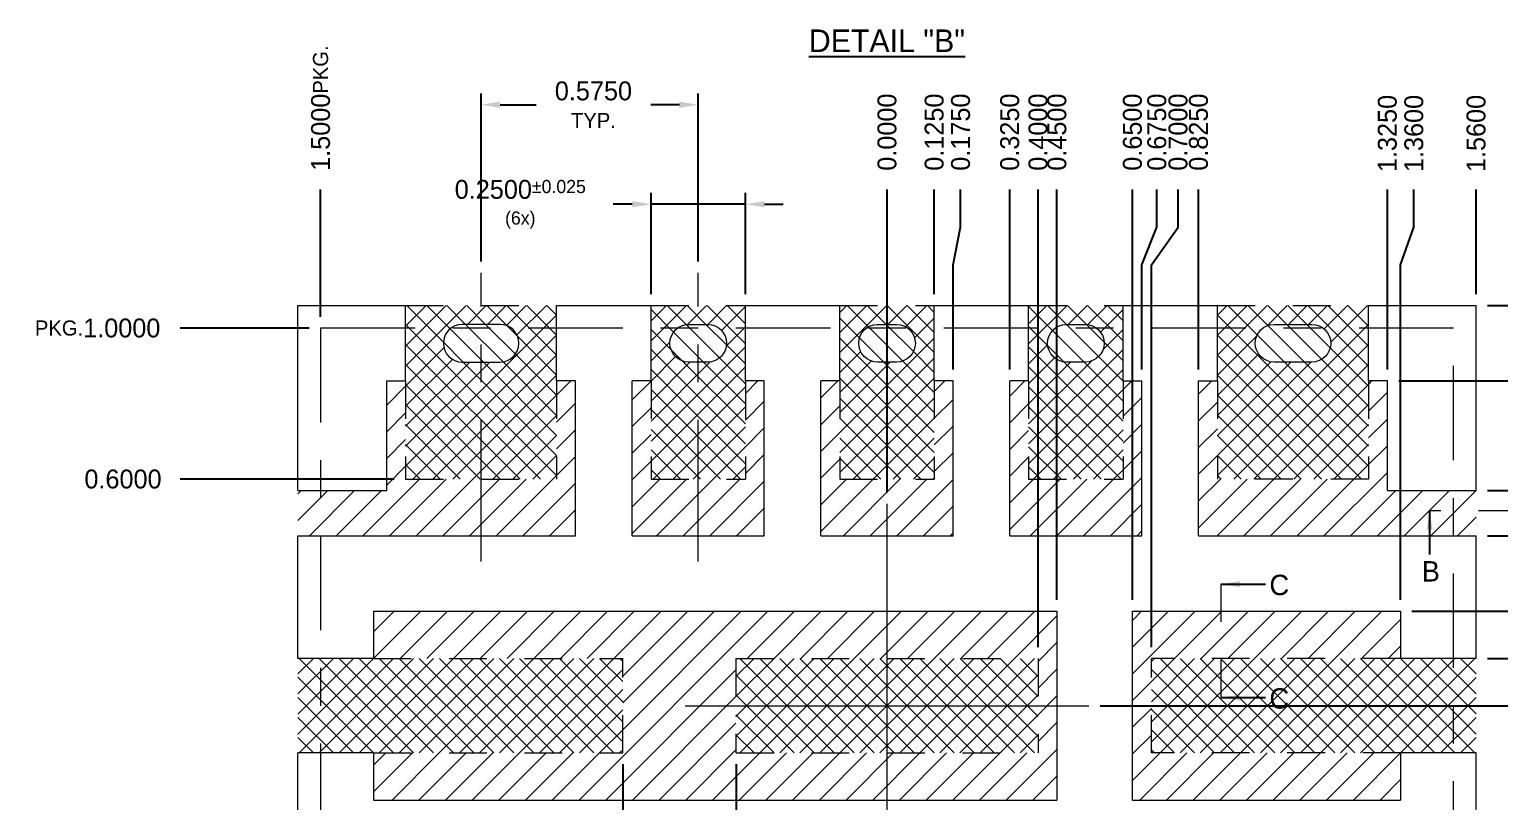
# Model space of a CAD drawing. Extents: x -2.3 to 3.67, y -2.5 to 1.79.
# Drawn here: x -2.271 to 1.622, y -0.254 to 1.791 of the extents above; entities that cross this region are included whole.
import ezdxf

# ---------------------------------------------------------------- set-up
doc = ezdxf.new("R2010")
doc.units = 0
doc.header["$MEASUREMENT"] = 0
doc.linetypes.add('CENTER', pattern=[2, 1.25, -0.25, 0.25, -0.25])
doc.linetypes.add('HIDDEN', pattern=[0.375, 0.25, -0.125])
for name, color, linetype, lineweight in [('Center', 1, 'Continuous', 5), ('Dim', 7, 'Continuous', 5), ('Dimple', 40, 'Continuous', 5), ('Full Metal', 5, 'Continuous', 5), ('Half Etch BT', 4, 'Continuous', 5), ('LF', 7, 'Continuous', 13), ('PKG', 6, 'Continuous', 18)]:
    doc.layers.add(name, color=color, linetype=linetype, lineweight=lineweight)
doc.styles.get("Standard").update_dxf_attribs({"font": ''})
doc.styles.get('Standard').set_extended_font_data('SWRomns')
doc.dimstyles.new('3', dxfattribs={"dimtxt": 0.05, "dimasz": 0.05, "dimexe": 0.03, "dimexo": 0.03, "dimgap": 0.03, "dimtad": 0, "dimdec": 4, "dimzin": 0, "dimdsep": 46, "dimtxsty": 'Standard', "dimcen": 0, "dimadec": 0, "dimazin": 0, "dimtfac": 1, "dimtdec": 4, "dimtmove": 0, "dimatfit": 1, "dimfxl": 1, "dimtolj": 1, "dimtzin": 0, "dimarcsym": 0})

# ---------------------------------------------------------------- blocks, each defined once
blk = doc.blocks.new('*D1')
at = {"layer": 'Defpoints', "color": 0, "transparency": 16777216}
for p in [(364.0147, 143.6315), (364.0147, 142.7986), (364.0147, 142.7986)]:
    blk.add_point(p, dxfattribs=at)
at = {"layer": 'Dim', "color": 0, "lineweight": -2, "transparency": 16777216}
blk.add_line((364.0147, 142.8286), (364.0147, 143.6315), dxfattribs=at)
at = {"layer": 'Dim', "color": 0, "transparency": 16777216, "insert": (364.0147, 143.7831), "char_height": 0.05, "attachment_point": 5, "rotation": 90}
blk.add_mtext('\\A1;0.0000', dxfattribs=at)
blk = doc.blocks.new('*D3')
at = {"layer": 'Defpoints', "color": 0, "transparency": 16777216}
for p in [(365.5747, 142.714), (365.8864, 142.714), (364.0147, 142.264)]:
    blk.add_point(p, dxfattribs=at)
at = {"layer": 'Dim', "color": 0, "lineweight": -2, "transparency": 16777216}
blk.add_line((365.6047, 142.714), (365.8864, 142.714), dxfattribs=at)
at = {"layer": 'Dim', "color": 0, "transparency": 16777216, "insert": (366.038, 142.714), "char_height": 0.05, "attachment_point": 5}
blk.add_mtext('\\A1;0.4500', dxfattribs=at)
blk = doc.blocks.new('*D4')
at = {"layer": 'Defpoints', "color": 0, "transparency": 16777216}
for p in [(365.5747, 142.834), (365.8864, 142.834), (364.0147, 142.264)]:
    blk.add_point(p, dxfattribs=at)
at = {"layer": 'Dim', "color": 0, "lineweight": -2, "transparency": 16777216}
blk.add_line((365.6047, 142.834), (365.8864, 142.834), dxfattribs=at)
at = {"layer": 'Dim', "color": 0, "transparency": 16777216, "insert": (366.038, 142.834), "char_height": 0.05, "attachment_point": 5}
blk.add_mtext('\\A1;0.5700', dxfattribs=at)
blk = doc.blocks.new('*D5')
at = {"layer": 'Defpoints', "color": 0, "transparency": 16777216}
for p in [(365.3397, 143.124), (365.8864, 143.124), (364.0147, 142.264)]:
    blk.add_point(p, dxfattribs=at)
at = {"layer": 'Dim', "color": 0, "lineweight": -2, "transparency": 16777216}
blk.add_line((365.3697, 143.124), (365.8864, 143.124), dxfattribs=at)
at = {"layer": 'Dim', "color": 0, "transparency": 16777216, "insert": (366.038, 143.124), "char_height": 0.05, "attachment_point": 5}
blk.add_mtext('\\A1;0.8600', dxfattribs=at)
blk = doc.blocks.new('*D6')
at = {"layer": 'Defpoints', "color": 0, "transparency": 16777216}
for p in [(365.5747, 143.324), (365.8864, 143.324), (364.0147, 142.264)]:
    blk.add_point(p, dxfattribs=at)
at = {"layer": 'Dim', "color": 0, "lineweight": -2, "transparency": 16777216}
blk.add_line((365.6047, 143.324), (365.8864, 143.324), dxfattribs=at)
at = {"layer": 'Dim', "color": 0, "transparency": 16777216, "insert": (366.0346, 143.324), "char_height": 0.05, "attachment_point": 5}
blk.add_mtext('\\A1;1.0600', dxfattribs=at)
blk = doc.blocks.new('*D7')
at = {"layer": 'Defpoints', "color": 0, "transparency": 16777216}
for p in [(362.1429, 142.864), (362.7397, 142.864), (364.0147, 142.264)]:
    blk.add_point(p, dxfattribs=at)
at = {"layer": 'Dim', "color": 0, "lineweight": -2, "transparency": 16777216}
blk.add_line((362.7097, 142.864), (362.1429, 142.864), dxfattribs=at)
at = {"layer": 'Dim', "color": 0, "transparency": 16777216, "insert": (361.9913, 142.864), "char_height": 0.05, "attachment_point": 5}
blk.add_mtext('\\A1;0.6000', dxfattribs=at)
blk = doc.blocks.new('*D8')
at = {"layer": 'Defpoints', "color": 0, "transparency": 16777216}
for p in [(362.1429, 143.264), (362.5147, 143.264), (364.0147, 142.264)]:
    blk.add_point(p, dxfattribs=at)
at = {"layer": 'Dim', "color": 0, "lineweight": -2, "transparency": 16777216}
blk.add_line((362.4847, 143.264), (362.1429, 143.264), dxfattribs=at)
at = {"layer": 'Dim', "color": 0, "transparency": 16777216, "insert": (361.9241, 143.264), "char_height": 0.05, "attachment_point": 5}
blk.add_mtext('\\A1;{\\H0.8x;PKG.}1.0000', dxfattribs=at)
blk = doc.blocks.new('*D9')
at = {"layer": 'Defpoints', "color": 0, "transparency": 16777216}
for p in [(364.0147, 142.264), (362.1429, 141.254), (362.8897, 141.254)]:
    blk.add_point(p, dxfattribs=at)
at = {"layer": 'Dim', "color": 0, "lineweight": -2, "transparency": 16777216}
blk.add_line((362.8597, 141.254), (362.1429, 141.254), dxfattribs=at)
at = {"layer": 'Dim', "color": 0, "transparency": 16777216, "insert": (361.9947, 141.254), "char_height": 0.05, "attachment_point": 5}
blk.add_mtext('\\A1;1.0100', dxfattribs=at)
blk = doc.blocks.new('*D10')
at = {"layer": 'Defpoints', "color": 0, "transparency": 16777216}
for p in [(365.3747, 142.514), (365.8864, 142.514), (364.0147, 142.264)]:
    blk.add_point(p, dxfattribs=at)
at = {"layer": 'Dim', "color": 0, "lineweight": -2, "transparency": 16777216}
blk.add_line((365.4047, 142.514), (365.8864, 142.514), dxfattribs=at)
at = {"layer": 'Dim', "color": 0, "transparency": 16777216, "insert": (366.038, 142.514), "char_height": 0.05, "attachment_point": 5}
blk.add_mtext('\\A1;0.2500', dxfattribs=at)
blk = doc.blocks.new('*D11')
at = {"layer": 'Defpoints', "color": 0, "transparency": 16777216}
for p in [(365.5747, 142.389), (365.8864, 142.389), (364.0147, 142.264)]:
    blk.add_point(p, dxfattribs=at)
at = {"layer": 'Dim', "color": 0, "lineweight": -2, "transparency": 16777216}
blk.add_line((365.6047, 142.389), (365.8864, 142.389), dxfattribs=at)
at = {"layer": 'Dim', "color": 0, "transparency": 16777216, "insert": (366.038, 142.389), "char_height": 0.05, "attachment_point": 5}
blk.add_mtext('\\A1;0.1250', dxfattribs=at)
blk = doc.blocks.new('*D12')
at = {"layer": 'Defpoints', "color": 0, "transparency": 16777216}
for p in [(364.1397, 143.6315), (364.1397, 143.324), (364.0147, 142.264)]:
    blk.add_point(p, dxfattribs=at)
at = {"layer": 'Dim', "color": 0, "lineweight": -2, "transparency": 16777216}
blk.add_line((364.1397, 143.354), (364.1397, 143.6315), dxfattribs=at)
at = {"layer": 'Dim', "color": 0, "transparency": 16777216, "insert": (364.1397, 143.7831), "char_height": 0.05, "attachment_point": 5, "rotation": 90}
blk.add_mtext('\\A1;0.1250', dxfattribs=at)
blk = doc.blocks.new('*D13')
at = {"layer": 'Defpoints', "color": 0, "transparency": 16777216}
for p in [(364.2096, 143.6315), (364.1897, 143.124), (364.0147, 142.264)]:
    blk.add_point(p, dxfattribs=at)
at = {"layer": 'Dim', "color": 0, "lineweight": -2, "transparency": 16777216}
for p, q in [((364.2096, 143.5315), (364.2096, 143.6315)), ((364.1897, 143.4315), (364.2096, 143.5315)), ((364.1897, 143.154), (364.1897, 143.4315))]:
    blk.add_line(p, q, dxfattribs=at)
at = {"layer": 'Dim', "color": 0, "transparency": 16777216, "insert": (364.2096, 143.7831), "char_height": 0.05, "attachment_point": 5, "rotation": 90}
blk.add_mtext('\\A1;0.1750', dxfattribs=at)
blk = doc.blocks.new('*D14')
at = {"layer": 'Defpoints', "color": 0, "transparency": 16777216}
for p in [(364.3397, 143.6315), (364.3397, 143.124), (364.0147, 142.264)]:
    blk.add_point(p, dxfattribs=at)
at = {"layer": 'Dim', "color": 0, "lineweight": -2, "transparency": 16777216}
blk.add_line((364.3397, 143.154), (364.3397, 143.6315), dxfattribs=at)
at = {"layer": 'Dim', "color": 0, "transparency": 16777216, "insert": (364.3397, 143.7831), "char_height": 0.05, "attachment_point": 5, "rotation": 90}
blk.add_mtext('\\A1;0.3250', dxfattribs=at)
blk = doc.blocks.new('*D15')
at = {"layer": 'Defpoints', "color": 0, "transparency": 16777216}
for p in [(364.7293, 143.6315), (364.6897, 143.124), (364.0147, 142.264)]:
    blk.add_point(p, dxfattribs=at)
at = {"layer": 'Dim', "color": 0, "lineweight": -2, "transparency": 16777216}
for p, q in [((364.7293, 143.5315), (364.7293, 143.6315)), ((364.6897, 143.4315), (364.7293, 143.5315)), ((364.6897, 143.154), (364.6897, 143.4315))]:
    blk.add_line(p, q, dxfattribs=at)
at = {"layer": 'Dim', "color": 0, "transparency": 16777216, "insert": (364.7293, 143.7831), "char_height": 0.05, "attachment_point": 5, "rotation": 90}
blk.add_mtext('\\A1;0.6750', dxfattribs=at)
blk = doc.blocks.new('*D16')
at = {"layer": 'Defpoints', "color": 0, "transparency": 16777216}
for p in [(364.8397, 143.6315), (364.8397, 143.124), (364.0147, 142.264)]:
    blk.add_point(p, dxfattribs=at)
at = {"layer": 'Dim', "color": 0, "lineweight": -2, "transparency": 16777216}
blk.add_line((364.8397, 143.154), (364.8397, 143.6315), dxfattribs=at)
at = {"layer": 'Dim', "color": 0, "transparency": 16777216, "insert": (364.8397, 143.7831), "char_height": 0.05, "attachment_point": 5, "rotation": 90}
blk.add_mtext('\\A1;0.8250', dxfattribs=at)
blk = doc.blocks.new('*D17')
at = {"layer": 'Defpoints', "color": 0, "transparency": 16777216}
for p in [(365.3397, 143.6315), (365.3397, 143.124), (364.0147, 142.264)]:
    blk.add_point(p, dxfattribs=at)
at = {"layer": 'Dim', "color": 0, "lineweight": -2, "transparency": 16777216}
blk.add_line((365.3397, 143.154), (365.3397, 143.6315), dxfattribs=at)
at = {"layer": 'Dim', "color": 0, "transparency": 16777216, "insert": (365.3397, 143.7796), "char_height": 0.05, "attachment_point": 5, "rotation": 90}
blk.add_mtext('\\A1;1.3250', dxfattribs=at)
blk = doc.blocks.new('*D18')
at = {"layer": 'Defpoints', "color": 0, "transparency": 16777216}
for p in [(362.5147, 143.6315), (362.5147, 143.264), (364.0147, 142.264)]:
    blk.add_point(p, dxfattribs=at)
at = {"layer": 'Dim', "color": 0, "lineweight": -2, "transparency": 16777216}
blk.add_line((362.5147, 143.294), (362.5147, 143.6315), dxfattribs=at)
at = {"layer": 'Dim', "color": 0, "transparency": 16777216, "insert": (362.5147, 143.8467), "char_height": 0.05, "attachment_point": 5, "rotation": 90}
blk.add_mtext('\\A1;1.5000{\\H0.8x;PKG.}', dxfattribs=at)
blk = doc.blocks.new('*D19')
at = {"layer": 'Defpoints', "color": 0, "transparency": 16777216}
for p in [(365.5747, 143.6315), (365.5747, 143.324), (364.0147, 142.264)]:
    blk.add_point(p, dxfattribs=at)
at = {"layer": 'Dim', "color": 0, "lineweight": -2, "transparency": 16777216}
blk.add_line((365.5747, 143.354), (365.5747, 143.6315), dxfattribs=at)
at = {"layer": 'Dim', "color": 0, "transparency": 16777216, "insert": (365.5747, 143.7796), "char_height": 0.05, "attachment_point": 5, "rotation": 90}
blk.add_mtext('\\A1;1.5600', dxfattribs=at)
blk = doc.blocks.new('*D20')
at = {"layer": 'Defpoints', "color": 0, "transparency": 16777216}
for p in [(364.4647, 143.6315), (364.4647, 142.514), (364.0147, 142.264)]:
    blk.add_point(p, dxfattribs=at)
at = {"layer": 'Dim', "color": 0, "lineweight": -2, "transparency": 16777216}
blk.add_line((364.4647, 142.544), (364.4647, 143.6315), dxfattribs=at)
at = {"layer": 'Dim', "color": 0, "transparency": 16777216, "insert": (364.4647, 143.7831), "char_height": 0.05, "attachment_point": 5, "rotation": 90}
blk.add_mtext('\\A1;0.4500', dxfattribs=at)
blk = doc.blocks.new('*D21')
at = {"layer": 'Defpoints', "color": 0, "transparency": 16777216}
for p in [(364.6647, 143.6315), (364.6647, 142.514), (364.0147, 142.264)]:
    blk.add_point(p, dxfattribs=at)
at = {"layer": 'Dim', "color": 0, "lineweight": -2, "transparency": 16777216}
blk.add_line((364.6647, 142.544), (364.6647, 143.6315), dxfattribs=at)
at = {"layer": 'Dim', "color": 0, "transparency": 16777216, "insert": (364.6647, 143.7831), "char_height": 0.05, "attachment_point": 5, "rotation": 90}
blk.add_mtext('\\A1;0.6500', dxfattribs=at)
blk = doc.blocks.new('*D22')
at = {"layer": 'Defpoints', "color": 0, "transparency": 16777216}
for p in [(364.0147, 142.264), (363.6147, 142.139), (363.6147, 140.8965)]:
    blk.add_point(p, dxfattribs=at)
at = {"layer": 'Dim', "color": 0, "lineweight": -2, "transparency": 16777216}
blk.add_line((363.6147, 142.109), (363.6147, 140.8965), dxfattribs=at)
at = {"layer": 'Dim', "color": 0, "transparency": 16777216, "insert": (363.6147, 140.7449), "char_height": 0.05, "attachment_point": 5, "rotation": 90}
blk.add_mtext('\\A1;0.4000', dxfattribs=at)
blk = doc.blocks.new('*D23')
at = {"layer": 'Defpoints', "color": 0, "transparency": 16777216}
for p in [(364.0147, 142.264), (363.3147, 142.139), (363.3147, 140.8965)]:
    blk.add_point(p, dxfattribs=at)
at = {"layer": 'Dim', "color": 0, "lineweight": -2, "transparency": 16777216}
blk.add_line((363.3147, 142.109), (363.3147, 140.8965), dxfattribs=at)
at = {"layer": 'Dim', "color": 0, "transparency": 16777216, "insert": (363.3147, 140.7449), "char_height": 0.05, "attachment_point": 5, "rotation": 90}
blk.add_mtext('\\A1;0.7000', dxfattribs=at)
blk = doc.blocks.new('*D24')
at = {"layer": 'Defpoints', "color": 0, "transparency": 16777216}
for p in [(363.5147, 143.8557), (362.9397, 143.4102), (363.5147, 143.4102)]:
    blk.add_point(p, dxfattribs=at)
at = {"layer": 'Dim', "color": 0, "lineweight": -2, "transparency": 16777216}
for p, q in [((362.9397, 143.4402), (362.9397, 143.8857)), ((363.5147, 143.4402), (363.5147, 143.8857)), ((362.9897, 143.8557), (363.0855, 143.8557)), ((363.4647, 143.8557), (363.3887, 143.8557))]:
    blk.add_line(p, q, dxfattribs=at)
at = {"layer": 'Dim', "color": 0, "transparency": 16777216}
for points in [[(362.9897, 143.864), (362.9897, 143.8473), (362.9397, 143.8557)], [(363.4647, 143.864), (363.4647, 143.8473), (363.5147, 143.8557)]]:
    blk.add_solid(points, dxfattribs=at)
at = {"layer": 'Dim', "color": 0, "transparency": 16777216, "insert": (363.2371, 143.8557), "char_height": 0.05, "attachment_point": 5}
blk.add_mtext('\\A1;0.5750\\P{\\H0.8x;TYP.}', dxfattribs=at)
blk = doc.blocks.new('*D30')
at = {"layer": 'Defpoints', "color": 0, "transparency": 16777216}
for p in [(364.7854, 143.6315), (364.7147, 142.389), (364.0147, 142.264)]:
    blk.add_point(p, dxfattribs=at)
at = {"layer": 'Dim', "color": 0, "lineweight": -2, "transparency": 16777216}
for p, q in [((364.7854, 143.5315), (364.7854, 143.6315)), ((364.7147, 143.4315), (364.7854, 143.5315)), ((364.7147, 142.419), (364.7147, 143.4315))]:
    blk.add_line(p, q, dxfattribs=at)
at = {"layer": 'Dim', "color": 0, "transparency": 16777216, "insert": (364.7854, 143.7831), "char_height": 0.05, "attachment_point": 5, "rotation": 90}
blk.add_mtext('\\A1;0.7000', dxfattribs=at)
blk = doc.blocks.new('*D31')
at = {"layer": 'Defpoints', "color": 0, "transparency": 16777216}
for p in [(364.4147, 143.6315), (364.4147, 142.389), (364.0147, 142.264)]:
    blk.add_point(p, dxfattribs=at)
at = {"layer": 'Dim', "color": 0, "lineweight": -2, "transparency": 16777216}
blk.add_line((364.4147, 142.419), (364.4147, 143.6315), dxfattribs=at)
at = {"layer": 'Dim', "color": 0, "transparency": 16777216, "insert": (364.4147, 143.7831), "char_height": 0.05, "attachment_point": 5, "rotation": 90}
blk.add_mtext('\\A1;0.4000', dxfattribs=at)
blk = doc.blocks.new('*D36')
at = {"layer": 'Defpoints', "color": 0, "transparency": 16777216}
for p in [(363.6397, 143.5921), (363.3897, 143.324), (363.6397, 143.324)]:
    blk.add_point(p, dxfattribs=at)
at = {"layer": 'Dim', "color": 0, "lineweight": -2, "transparency": 16777216}
for p, q in [((363.3397, 143.5921), (363.2897, 143.5921)), ((363.3897, 143.354), (363.3897, 143.6221)), ((363.6397, 143.5921), (363.3897, 143.5921)), ((363.6397, 143.354), (363.6397, 143.6221)), ((363.6897, 143.5921), (363.7397, 143.5921))]:
    blk.add_line(p, q, dxfattribs=at)
at = {"layer": 'Dim', "color": 0, "transparency": 16777216}
for points in [[(363.3397, 143.6005), (363.3397, 143.5838), (363.3897, 143.5921)], [(363.6897, 143.6005), (363.6897, 143.5838), (363.6397, 143.5921)]]:
    blk.add_solid(points, dxfattribs=at)
at = {"layer": 'Dim', "color": 0, "transparency": 16777216, "insert": (363.0434, 143.5921), "char_height": 0.05, "attachment_point": 5}
blk.add_mtext('\\A2;0.2500{\\H0.035000;±0.025}{\\H0.7x;\\P(6x)}', dxfattribs=at)
blk = doc.blocks.new('*D37')
at = {"layer": 'Defpoints', "color": 0, "transparency": 16777216}
for p in [(365.41, 143.6315), (365.3747, 142.514), (364.0147, 142.264)]:
    blk.add_point(p, dxfattribs=at)
at = {"layer": 'Dim', "color": 0, "lineweight": -2, "transparency": 16777216}
for p, q in [((365.41, 143.5315), (365.41, 143.6315)), ((365.3747, 143.4315), (365.41, 143.5315)), ((365.3747, 142.544), (365.3747, 143.4315))]:
    blk.add_line(p, q, dxfattribs=at)
at = {"layer": 'Dim', "color": 0, "transparency": 16777216, "insert": (365.41, 143.7796), "char_height": 0.05, "attachment_point": 5, "rotation": 90}
blk.add_mtext('\\A1;1.3600', dxfattribs=at)
blk = doc.blocks.new('*D2')
at = {"layer": 'Defpoints', "color": 0, "transparency": 16777216}
for p in [(364.5493, 142.264), (364.5493, 142.264), (365.8864, 142.264)]:
    blk.add_point(p, dxfattribs=at)
at = {"layer": 'Dim', "color": 0, "lineweight": -2, "transparency": 16777216}
blk.add_line((364.5793, 142.264), (365.8864, 142.264), dxfattribs=at)
at = {"layer": 'Dim', "color": 0, "transparency": 16777216, "insert": (366.038, 142.264), "char_height": 0.05, "attachment_point": 5}
blk.add_mtext('\\A1;0.0000', dxfattribs=at)

msp = doc.modelspace()

# ---------------------------------------------------------------- hatches: boundary and pattern name
at = {"layer": 'Dimple'}
h = msp.add_hatch(dxfattribs=at)
h.set_pattern_fill('ANSI31', color=256, scale=0.3, angle=90, style=0)
edge = h.paths.add_edge_path()
edge.add_line((1.025, 1.01), (1.125, 1.01))
edge.add_arc((1.125, 0.96), 0.05, -90, 90, ccw=False)
edge.add_line((1.125, 0.91), (1.025, 0.91))
edge.add_arc((1.025, 0.96), 0.05, 90, 270, ccw=False)
edge = h.paths.add_edge_path()
edge.add_line((-1.025, 1.01), (-1.125, 1.01))
edge.add_arc((-1.125, 0.96), 0.05, 90, 270)
edge.add_line((-1.125, 0.91), (-1.025, 0.91))
edge.add_arc((-1.025, 0.96), 0.05, 270, 450)
edge = h.paths.add_edge_path()
edge.add_line((0.525, 0.91), (0.475, 0.91))
edge.add_arc((0.475, 0.96), 0.05, 90, 270, ccw=False)
edge.add_line((0.475, 1.01), (0.525, 1.01))
edge.add_arc((0.525, 0.96), 0.05, -90, 90, ccw=False)
edge = h.paths.add_edge_path()
edge.add_line((0.025, 0.91), (-0.025, 0.91))
edge.add_arc((-0.025, 0.96), 0.05, 90, 270, ccw=False)
edge.add_line((-0.025, 1.01), (0.025, 1.01))
edge.add_arc((0.025, 0.96), 0.05, -90, 90, ccw=False)
edge = h.paths.add_edge_path()
edge.add_line((-0.475, 0.91), (-0.525, 0.91))
edge.add_arc((-0.525, 0.96), 0.05, 90, 270, ccw=False)
edge.add_line((-0.525, 1.01), (-0.475, 1.01))
edge.add_arc((-0.475, 0.96), 0.05, -90, 90, ccw=False)
edge = h.paths.add_edge_path()
edge.add_line((1.025, -1.01), (1.125, -1.01))
edge.add_arc((1.125, -0.96), 0.05, 270, 450)
edge.add_line((1.125, -0.91), (1.025, -0.91))
edge.add_arc((1.025, -0.96), 0.05, 90, 270)
edge = h.paths.add_edge_path()
edge.add_line((-1.025, -1.01), (-1.125, -1.01))
edge.add_arc((-1.125, -0.96), 0.05, 90, 270, ccw=False)
edge.add_line((-1.125, -0.91), (-1.025, -0.91))
edge.add_arc((-1.025, -0.96), 0.05, -90, 90, ccw=False)
edge = h.paths.add_edge_path()
edge.add_line((0.525, -0.91), (0.475, -0.91))
edge.add_arc((0.475, -0.96), 0.05, 90, 270)
edge.add_line((0.475, -1.01), (0.525, -1.01))
edge.add_arc((0.525, -0.96), 0.05, 270, 450)
edge = h.paths.add_edge_path()
edge.add_line((0.025, -0.91), (-0.025, -0.91))
edge.add_arc((-0.025, -0.96), 0.05, 90, 270)
edge.add_line((-0.025, -1.01), (0.025, -1.01))
edge.add_arc((0.025, -0.96), 0.05, 270, 450)
edge = h.paths.add_edge_path()
edge.add_line((-0.475, -0.91), (-0.525, -0.91))
edge.add_arc((-0.525, -0.96), 0.05, 90, 270)
edge.add_line((-0.525, -1.01), (-0.475, -1.01))
edge.add_arc((-0.475, -0.96), 0.05, 270, 450)
at = {"layer": 'Full Metal'}
h = msp.add_hatch(dxfattribs=at)
h.set_pattern_fill('ANSI37', color=256, scale=0.3, style=0)
h.paths.add_polyline_path([(-0.875, 0.86), (-0.875, 1.06), (-1.275, 1.06), (-1.275, 0.86), (-1.275, 0.6), (-0.875, 0.6)])
h.paths.add_polyline_path([(-1.125, 0.91, -1), (-1.125, 1.01), (-1.025, 1.01, -1), (-1.025, 0.91)], flags=16)
h.paths.add_polyline_path([(-0.375, 0.86), (-0.375, 1.06), (-0.625, 1.06), (-0.625, 0.86), (-0.625, 0.6), (-0.375, 0.6)])
h.paths.add_polyline_path([(-0.525, 0.91, -1), (-0.525, 1.01), (-0.475, 1.01, -1), (-0.475, 0.91)], flags=16)
h.paths.add_polyline_path([(-0.125, 0.6), (0.125, 0.6), (0.125, 0.86), (0.125, 1.06), (-0.125, 1.06), (-0.125, 0.86)])
h.paths.add_polyline_path([(-0.025, 0.91, -1), (-0.025, 1.01), (0.025, 1.01, -1), (0.025, 0.91)], flags=16)
h.paths.add_polyline_path([(0.375, 0.6), (0.625, 0.6), (0.625, 0.86), (0.625, 1.06), (0.375, 1.06), (0.375, 0.86)])
h.paths.add_polyline_path([(0.475, 0.91, -1), (0.475, 1.01), (0.525, 1.01, -1), (0.525, 0.91)], flags=16)
h.paths.add_polyline_path([(1.275, 0.6), (1.275, 0.86), (1.275, 1.06), (0.875, 1.06), (0.875, 0.86), (0.875, 0.6)])
h.paths.add_polyline_path([(1.025, 0.91, -1), (1.025, 1.01), (1.125, 1.01, -1), (1.125, 0.91)], flags=16)
h.paths.add_polyline_path([(1.36, -0.125), (1.56, -0.125), (1.56, 0.125), (1.36, 0.125), (0.7, 0.125), (0.7, -0.125)])
h.paths.add_polyline_path([(0.4, -0.125), (0.4, 0.125), (-0.4, 0.125), (-0.4, -0.125)])
h.paths.add_polyline_path([(-0.7, -0.125), (-0.7, 0.125), (-1.36, 0.125), (-1.56, 0.125), (-1.56, -0.125), (-1.36, -0.125)])
h.paths.add_polyline_path([(-0.875, -0.6), (-1.075, -0.6), (-1.275, -0.8), (-1.275, -0.86), (-1.275, -1.06), (-0.875, -1.06), (-0.875, -0.86)])
h.paths.add_polyline_path([(-1.025, -1.01), (-1.125, -1.01, -1), (-1.125, -0.91), (-1.025, -0.91, -1)], flags=16)
h.paths.add_polyline_path([(-0.375, -0.6), (-0.625, -0.6), (-0.625, -0.86), (-0.625, -1.06), (-0.375, -1.06), (-0.375, -0.86)])
h.paths.add_polyline_path([(-0.475, -1.01), (-0.525, -1.01, -1), (-0.525, -0.91), (-0.475, -0.91, -1)], flags=16)
h.paths.add_polyline_path([(-0.125, -0.6), (-0.125, -0.86), (-0.125, -1.06), (0.125, -1.06), (0.125, -0.86), (0.125, -0.6)])
h.paths.add_polyline_path([(0.025, -0.91, -1), (0.025, -1.01), (-0.025, -1.01, -1), (-0.025, -0.91)], flags=16)
h.paths.add_polyline_path([(0.375, -0.86), (0.375, -1.06), (0.625, -1.06), (0.625, -0.86), (0.625, -0.6), (0.375, -0.6)])
h.paths.add_polyline_path([(0.475, -0.91), (0.525, -0.91, -1), (0.525, -1.01), (0.475, -1.01, -1)], flags=16)
h.paths.add_polyline_path([(0.875, -0.6), (0.875, -0.86), (0.875, -1.06), (1.275, -1.06), (1.275, -0.86), (1.275, -0.6)])
h.paths.add_polyline_path([(1.125, -0.91, -1), (1.125, -1.01), (1.025, -1.01, -1), (1.025, -0.91)], flags=16)
at = {"layer": 'Half Etch BT'}
h = msp.add_hatch(dxfattribs=at)
h.set_pattern_fill('ANSI31', color=256, scale=0.4, style=0)
h.paths.add_polyline_path([(-0.825, 0.86), (-0.875, 0.86), (-0.875, 0.6), (-1.275, 0.6), (-1.275, 0.86), (-1.325, 0.86), (-1.325, 0.57), (-1.56, 0.57), (-1.56, 0.45), (-0.825, 0.45)])
h.paths.add_polyline_path([(-0.325, 0.86), (-0.375, 0.86), (-0.375, 0.6), (-0.625, 0.6), (-0.625, 0.86), (-0.675, 0.86), (-0.675, 0.45), (-0.325, 0.45)])
h.paths.add_polyline_path([(0.175, 0.86), (0.125, 0.86), (0.125, 0.6), (-0.125, 0.6), (-0.125, 0.86), (-0.175, 0.86), (-0.175, 0.45), (0.175, 0.45)])
h.paths.add_polyline_path([(0.675, 0.86), (0.625, 0.86), (0.625, 0.6), (0.375, 0.6), (0.375, 0.86), (0.325, 0.86), (0.325, 0.45), (0.675, 0.45)])
h.paths.add_polyline_path([(1.56, 0.57), (1.325, 0.57), (1.325, 0.86), (1.275, 0.86), (1.275, 0.6), (0.875, 0.6), (0.875, 0.86), (0.825, 0.86), (0.825, 0.45), (1.56, 0.45)])
h.paths.add_polyline_path([(0.45, 0.25), (-1.36, 0.25), (-1.36, 0.125), (-0.7, 0.125), (-0.7, -0.125), (-1.36, -0.125), (-1.36, -0.25), (0.45, -0.25)])
h.paths.add_polyline_path([(-0.4, 0.125), (0.4, 0.125), (0.4, -0.125), (-0.4, -0.125)], flags=16)
h.paths.add_polyline_path([(1.36, 0.25), (0.65, 0.25), (0.65, -0.25), (1.36, -0.25), (1.36, -0.125), (0.7, -0.125), (0.7, 0.125), (1.36, 0.125)])
h.paths.add_polyline_path([(-0.825, -0.45), (-1.56, -0.45), (-1.56, -0.57), (-1.325, -0.57), (-1.325, -0.86), (-1.275, -0.86), (-1.275, -0.8), (-1.075, -0.6), (-0.875, -0.6), (-0.875, -0.86), (-0.825, -0.86)])
h.paths.add_polyline_path([(-0.325, -0.45), (-0.675, -0.45), (-0.675, -0.86), (-0.625, -0.86), (-0.625, -0.6), (-0.375, -0.6), (-0.375, -0.86), (-0.325, -0.86)])
h.paths.add_polyline_path([(0.175, -0.45), (-0.175, -0.45), (-0.175, -0.86), (-0.125, -0.86), (-0.125, -0.6), (0.125, -0.6), (0.125, -0.86), (0.175, -0.86)])
h.paths.add_polyline_path([(0.675, -0.45), (0.325, -0.45), (0.325, -0.86), (0.375, -0.86), (0.375, -0.6), (0.625, -0.6), (0.625, -0.86), (0.675, -0.86)])
h.paths.add_polyline_path([(1.56, -0.45), (0.825, -0.45), (0.825, -0.86), (0.875, -0.86), (0.875, -0.6), (1.275, -0.6), (1.275, -0.86), (1.325, -0.86), (1.325, -0.57), (1.56, -0.57)])

# ---------------------------------------------------------------- linework, layer by layer
at = {"layer": 'Center', "linetype": 'CENTER', "ltscale": 0.3}
for p, q in [((-1.075, 0.38193), (-1.075, 1.14627)), ((-0.5, 0.38193), (-0.5, 1.14627))]:
    msp.add_line(p, q, dxfattribs=at)
at = {"layer": 'Center', "linetype": 'CENTER'}
for p, q in [((0, -0.53465), (0, 0.53465)), ((-0.53465, 0), (0.53465, 0))]:
    msp.add_line(p, q, dxfattribs=at)
at = {"layer": 'Dim', "linetype": 'CENTER', "ltscale": 0.05}
for p, q in [((1.66642, 0.51583), (1.43671, 0.51583)), ((0.88364, 0.32187), (0.88364, 0.02138))]:
    msp.add_line(p, q, dxfattribs=at)
at = {"layer": 'Dimple'}
for points in [[(-1.025, 1.01), (-1.125, 1.01, 1), (-1.125, 0.91), (-1.025, 0.91, 1)], [(-0.475, 0.91), (-0.525, 0.91, -1), (-0.525, 1.01), (-0.475, 1.01, -1)], [(0.025, 0.91), (-0.025, 0.91, -1), (-0.025, 1.01), (0.025, 1.01, -1)], [(0.525, 0.91), (0.475, 0.91, -1), (0.475, 1.01), (0.525, 1.01, -1)], [(1.025, 1.01), (1.125, 1.01, -1), (1.125, 0.91), (1.025, 0.91, -1)]]:
    msp.add_lwpolyline(points, format="xyb", close=True, dxfattribs=at)
at = {"layer": 'Half Etch BT', "linetype": 'HIDDEN', "ltscale": 0.3}
for p, q in [((-1.275, 1.06), (-0.875, 1.06)), ((-0.625, 1.06), (-0.375, 1.06)), ((-0.125, 1.06), (0.125, 1.06)), ((0.375, 1.06), (0.625, 1.06)), ((0.875, 1.06), (1.275, 1.06))]:
    msp.add_line(p, q, dxfattribs=at)
at = {"layer": 'Half Etch BT', "linetype": 'HIDDEN', "ltscale": 0.25}
for p, q in [((-1.275, 0.86), (-1.275, 0.6)), ((-0.875, 0.86), (-0.875, 0.6)), ((-0.625, 0.86), (-0.625, 0.6)), ((-0.375, 0.86), (-0.375, 0.6)), ((-0.125, 0.86), (-0.125, 0.6)), ((0.125, 0.86), (0.125, 0.6)), ((0.375, 0.86), (0.375, 0.6)), ((0.625, 0.86), (0.625, 0.6)), ((0.875, 0.86), (0.875, 0.6)), ((1.275, 0.86), (1.275, 0.6)), ((-1.275, 0.6), (-0.875, 0.6)), ((-0.625, 0.6), (-0.375, 0.6)), ((-0.125, 0.6), (0.125, 0.6)), ((0.375, 0.6), (0.625, 0.6)), ((1.275, 0.6), (0.875, 0.6)), ((-1.36, 0.125), (-0.7, 0.125)), ((-0.7, -0.125), (-0.7, 0.125)), ((-0.4, 0.125), (-0.4, -0.125)), ((-0.4, 0.125), (0.4, 0.125)), ((0.4, 0.125), (0.4, -0.125)), ((0.7, -0.125), (0.7, 0.125)), ((1.36, 0.125), (0.7, 0.125)), ((-1.36, -0.125), (-0.7, -0.125)), ((-0.4, -0.125), (0.4, -0.125)), ((1.36, -0.125), (0.7, -0.125))]:
    msp.add_line(p, q, dxfattribs=at)
at = {"layer": 'LF'}
for p, q in [((-1.56, 1.06), (-1.275, 1.06)), ((-1.56, 0.57), (-1.56, 1.06)), ((-1.275, 0.86), (-1.275, 1.06)), ((-0.875, 0.86), (-0.875, 1.06)), ((-0.875, 1.06), (-0.625, 1.06)), ((-0.625, 0.86), (-0.625, 1.06)), ((-0.375, 0.86), (-0.375, 1.06)), ((-0.375, 1.06), (-0.125, 1.06)), ((-0.125, 0.86), (-0.125, 1.06)), ((0.125, 0.86), (0.125, 1.06)), ((0.125, 1.06), (0.375, 1.06)), ((0.375, 0.86), (0.375, 1.06)), ((0.625, 0.86), (0.625, 1.06)), ((0.625, 1.06), (0.875, 1.06)), ((0.875, 0.86), (0.875, 1.06)), ((1.275, 0.86), (1.275, 1.06)), ((1.275, 1.06), (1.56, 1.06)), ((1.56, 0.57), (1.56, 1.06)), ((-1.325, 0.57), (-1.325, 0.86)), ((-1.325, 0.86), (-1.275, 0.86)), ((-0.825, 0.86), (-0.875, 0.86)), ((-0.825, 0.45), (-0.825, 0.86)), ((-0.675, 0.45), (-0.675, 0.86)), ((-0.625, 0.86), (-0.675, 0.86)), ((-0.325, 0.86), (-0.375, 0.86)), ((-0.325, 0.45), (-0.325, 0.86)), ((-0.175, 0.45), (-0.175, 0.86)), ((-0.125, 0.86), (-0.175, 0.86)), ((0.175, 0.86), (0.125, 0.86)), ((0.175, 0.45), (0.175, 0.86)), ((0.325, 0.45), (0.325, 0.86)), ((0.375, 0.86), (0.325, 0.86)), ((0.625, 0.86), (0.675, 0.86)), ((0.675, 0.45), (0.675, 0.86)), ((0.825, 0.45), (0.825, 0.86)), ((0.825, 0.86), (0.875, 0.86)), ((1.325, 0.86), (1.275, 0.86)), ((1.325, 0.57), (1.325, 0.86)), ((-1.56, 0.57), (-1.325, 0.57)), ((1.325, 0.57), (1.56, 0.57)), ((-1.56, 0.125), (-1.56, 0.45)), ((-1.56, 0.45), (-0.825, 0.45)), ((-0.675, 0.45), (-0.325, 0.45)), ((-0.175, 0.45), (0.175, 0.45)), ((0.325, 0.45), (0.675, 0.45)), ((0.825, 0.45), (1.56, 0.45)), ((1.56, 0.125), (1.56, 0.45)), ((-1.36, 0.25), (0.45, 0.25)), ((-1.36, 0.25), (-1.36, 0.125)), ((0.45, 0.25), (0.45, -0.25)), ((0.65, 0.25), (1.36, 0.25)), ((0.65, -0.25), (0.65, 0.25)), ((1.36, 0.25), (1.36, 0.125)), ((-1.36, 0.125), (-1.56, 0.125)), ((1.56, 0.125), (1.36, 0.125)), ((-1.56, -0.45), (-1.56, -0.125)), ((-1.36, -0.125), (-1.56, -0.125)), ((-1.36, -0.125), (-1.36, -0.25)), ((1.56, -0.125), (1.36, -0.125)), ((1.36, -0.125), (1.36, -0.25)), ((1.56, -0.45), (1.56, -0.125)), ((-1.36, -0.25), (0.45, -0.25)), ((0.65, -0.25), (1.36, -0.25))]:
    msp.add_line(p, q, dxfattribs=at)
at = {"layer": 'PKG', "linetype": 'CENTER', "ltscale": 0.2}
msp.add_lwpolyline([(-1.5, -1), (1.5, -1), (1.5, 1), (-1.5, 1)], close=True, dxfattribs=at)

# ---------------------------------------------------------------- texts
at = {"insert": (-0.00031, 1.76126), "char_height": 0.06, "attachment_point": 5}
msp.add_mtext('{\\LDETAIL "B"}', dxfattribs=at)
at = {"layer": 'Dim', "char_height": 0.054, "attachment_point": 5}
for s, insert in [('B', (1.44009, 0.35582)), ('C', (1.03876, 0.31937)), ('C', (1.03876, 0.01888))]:
    msp.add_mtext(s, dxfattribs=dict(at, insert=insert))

# ---------------------------------------------------------------- dimensions: what is measured, and where the dimension line sits
at = {"layer": 'Dim'}
for offset, dtype, text, picture, middle in [((0, 0.36748), 1, '<>{\\H0.8x;PKG.}', '*D18', (-1.5, 1.58276)), ((-0.37175, 0), 0, '{\\H0.8x;PKG.}<>', '*D8', (-2.09051, 1))]:
    dim = msp.add_ordinate_dim(feature_location=(-1.5, 1), offset=offset, dtype=dtype, origin=(0, 0), text=text, dimstyle='3', dxfattribs=at)
    dim.commit()
    dim.dimension.update_dxf_attribs({"geometry": picture, "text_midpoint": middle, "insert": (-364.01465, -142.26398)})
dim = msp.add_linear_dim(base=(-0.5, 1.59169), p1=(-1.075, 1.14627), p2=(-0.5, 1.14627), text='<>\\P{\\H0.8x;TYP.}', dimstyle='3', dxfattribs=at)
dim.commit()
dim.dimension.update_dxf_attribs({"geometry": '*D24', "text_midpoint": (-0.77756, 1.59169), "dimtype": 128, "insert": (-364.01465, -142.26398)})
for feature_location, offset, dtype, origin, picture, middle, set_off in [((0, 0.5346492409), (0, 0.8328340231), 1, (0, 0.5346492409), '*D1', (0, 1.5190963925), (-364.0146542001, -142.2639754035)), ((0.125, 1.06), (0, 0.30748), 1, (0, 0), '*D12', (0.125, 1.5191), (-364.01465, -142.26398)), ((0.175, 0.86), (0.01998, 0.50748), 1, (0, 0), '*D13', (0.19498, 1.5191), (-364.01465, -142.26398)), ((0.325, 0.86), (0, 0.50748), 1, (0, 0), '*D14', (0.325, 1.5191), (-364.01465, -142.26398)), ((0.675, 0.86), (0.03962, 0.50748), 1, (0, 0), '*D15', (0.71462, 1.5191), (-364.01465, -142.26398)), ((0.825, 0.86), (0, 0.50748), 1, (0, 0), '*D16', (0.825, 1.5191), (-364.01465, -142.26398)), ((0.45, 0.25), (0, 1.11748), 1, (0, 0), '*D20', (0.45, 1.5191), (-364.01465, -142.26398)), ((0.65, 0.25), (0, 1.11748), 1, (0, 0), '*D21', (0.65, 1.5191), (-364.01465, -142.26398)), ((0.7, 0.125), (0.07075, 1.24248), 1, (0, 0), '*D30', (0.77075, 1.5191), (-364.01465, -142.26398)), ((0.4, 0.125), (0, 1.24248), 1, (0, 0), '*D31', (0.4, 1.5191), (-364.01465, -142.26398)), ((1.325, 0.86), (0, 0.50748), 1, (0, 0), '*D17', (1.325, 1.51564), (-364.01465, -142.26398)), ((1.56, 1.06), (0, 0.30748), 1, (0, 0), '*D19', (1.56, 1.51564), (-364.01465, -142.26398)), ((1.36, 0.25), (0.03535, 1.11748), 1, (0, 0), '*D37', (1.39535, 1.51564), (-364.01465, -142.26398)), ((1.56, 1.06), (0.31175, 0), 0, (0, 0), '*D6', (2.01991, 1.06), (-364.01465, -142.26398)), ((1.325, 0.86), (0.54675, 0), 0, (0, 0), '*D5', (2.02337, 0.86), (-364.01465, -142.26398)), ((-1.275, 0.6), (-0.59675, 0), 0, (0, 0), '*D7', (-2.02337, 0.6), (-364.01465, -142.26398)), ((1.56, 0.57), (0.31175, 0), 0, (0, 0), '*D4', (2.02337, 0.57), (-364.01465, -142.26398)), ((1.56, 0.45), (0.31175, 0), 0, (0, 0), '*D3', (2.02337, 0.45), (-364.01465, -142.26398)), ((1.36, 0.25), (0.51175, 0), 0, (0, 0), '*D10', (2.02337, 0.25), (-364.01465, -142.26398)), ((1.56, 0.125), (0.31175, 0), 0, (0, 0), '*D11', (2.02337, 0.125), (-364.01465, -142.26398)), ((-1.125, -1.01), (-0.74675, 0), 0, (0, 0), '*D9', (-2.01991, -1.01), (-364.01465, -142.26398)), ((-0.7, -0.125), (0, -1.24248), 1, (0, 0), '*D23', (-0.7, -1.5191), (-364.01465, -142.26398)), ((-0.4, -0.125), (0, -1.24248), 1, (0, 0), '*D22', (-0.4, -1.5191), (-364.01465, -142.26398)), ((0.5346492409, 0), (1.3371054602, 0), 0, (0.5346492409, 0), '*D2', (2.0233678296, 0), (-364.0146542001, -142.2639754035))]:
    dim = msp.add_ordinate_dim(feature_location=feature_location, offset=offset, dtype=dtype, origin=origin, dimstyle='3', dxfattribs=at)
    dim.commit()
    dim.dimension.update_dxf_attribs({"geometry": picture, "text_midpoint": middle, "insert": set_off})
dim = msp.add_linear_dim(base=(-0.375, 1.32815), p1=(-0.625, 1.06), p2=(-0.375, 1.06), text='<>{\\H0.7x;\\P(6x)}', dimstyle='3', override={"dimtol": 1, "dimtp": 0.025, "dimtm": 0.025, "dimtfac": 0.7, "dimtdec": 3, "dimtolj": 2}, dxfattribs=at)
dim.commit()
dim.dimension.update_dxf_attribs({"geometry": '*D36', "text_midpoint": (-0.9713, 1.32815), "dimtype": 128, "insert": (-364.01465, -142.26398)})

# ---------------------------------------------------------------- leaders
for points in [[(1.43671, 0.51583), (1.43671, 0.40016)], [(0.88364, 0.32187), (1.00201, 0.32187)], [(0.88364, 0.02138), (1.00201, 0.02138)]]:
    msp.add_leader(points, dimstyle='3', override={"dimgap": 0.015, "dimtad": 0}, dxfattribs=at)

doc.saveas('drawing.dxf')
